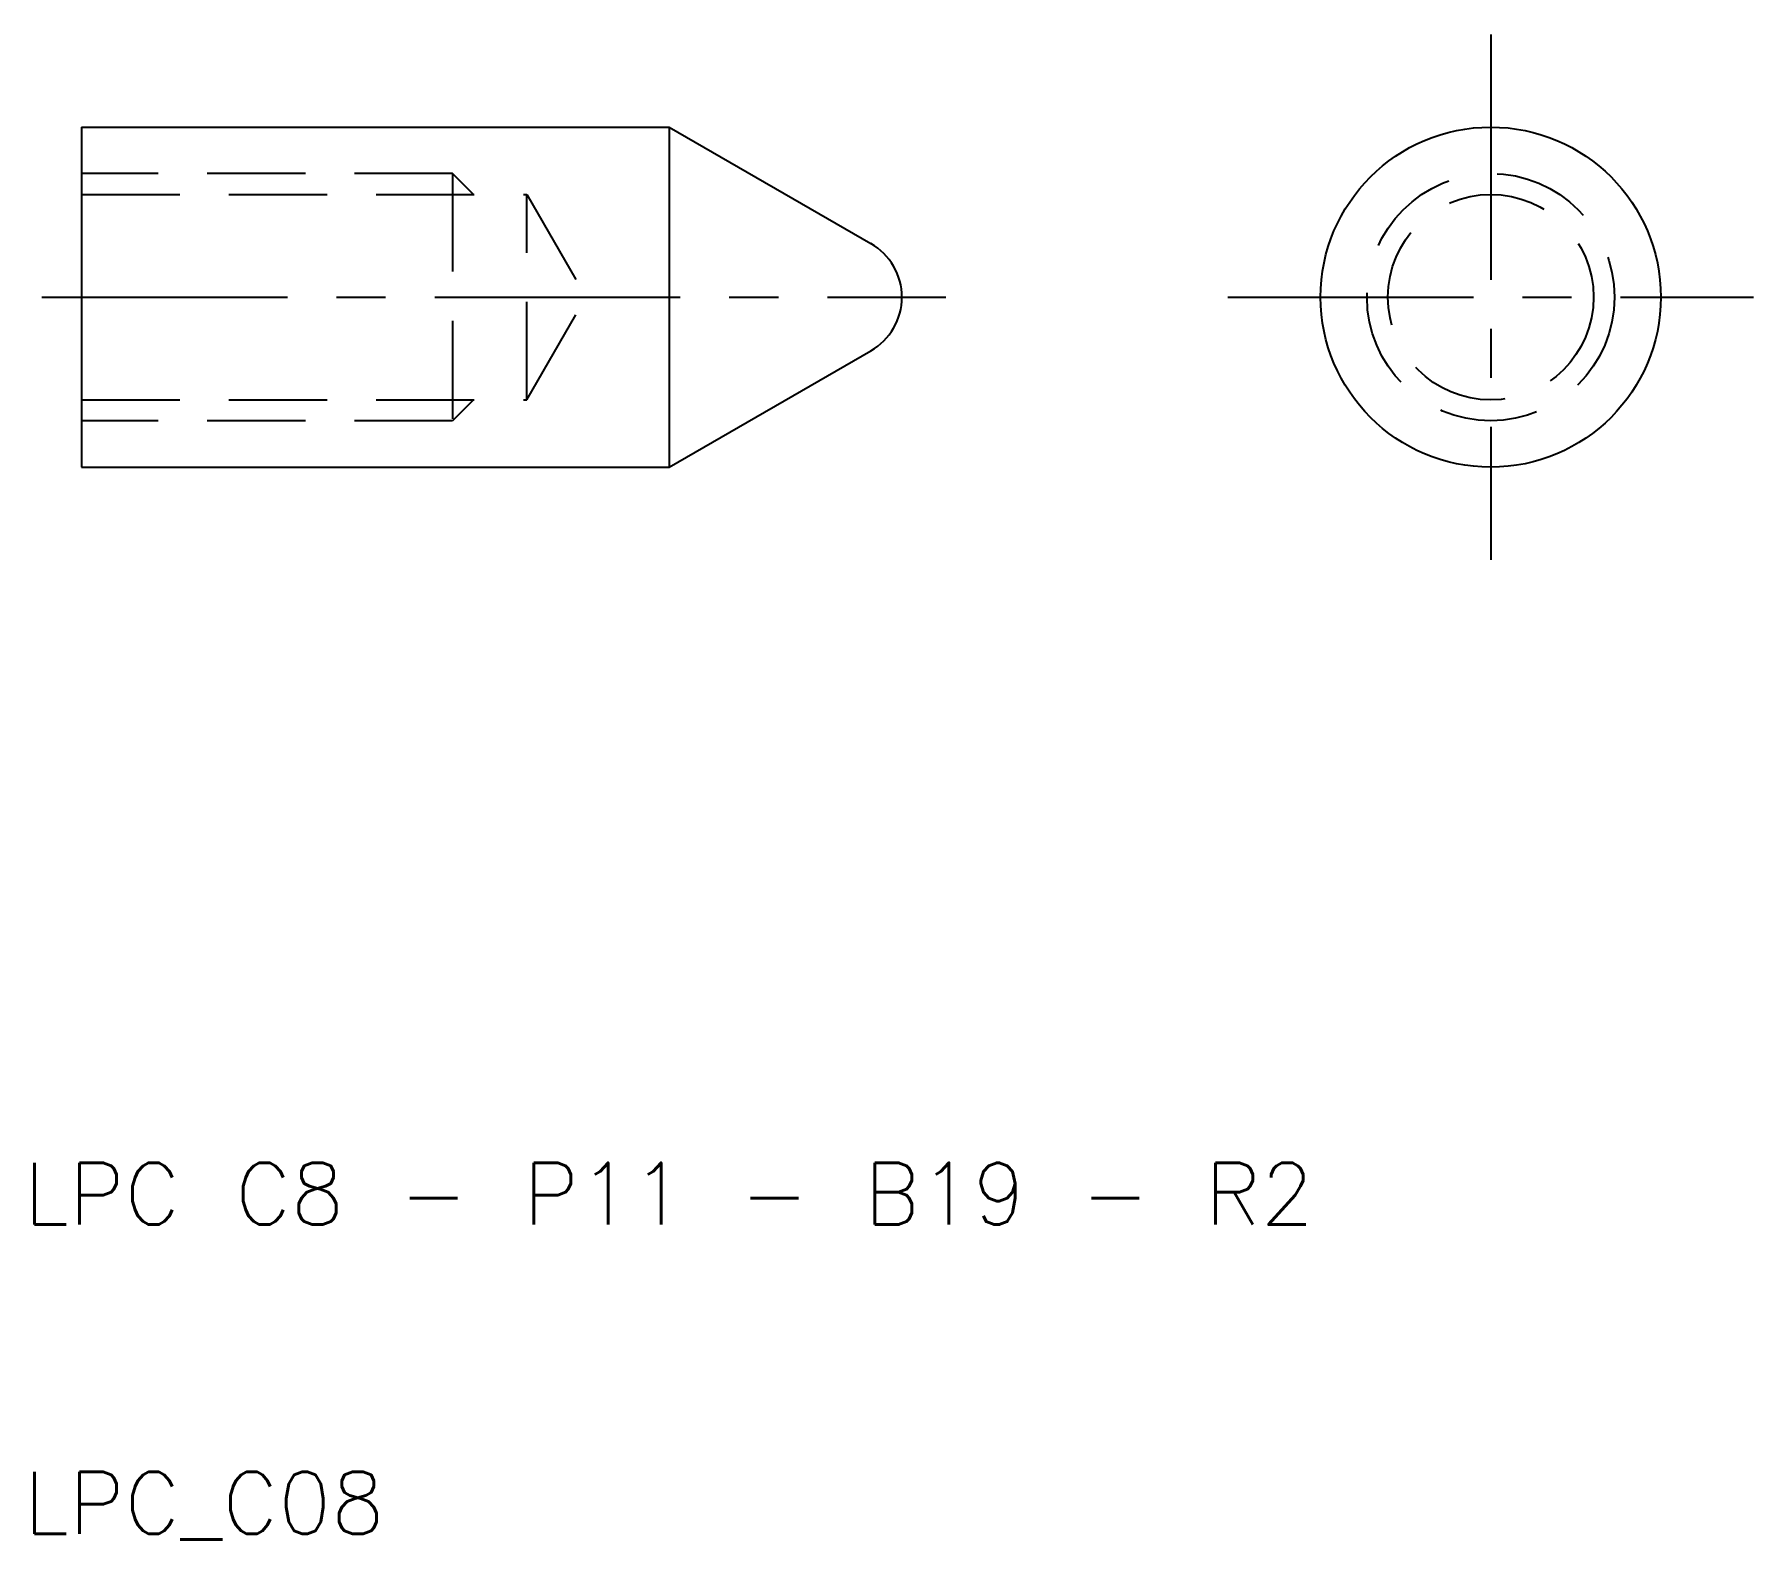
# Model space of a CAD drawing. Extents: x 44.9 to 100.5, y 9.8 to 58.5.
import ezdxf

# ---------------------------------------------------------------- set-up
doc = ezdxf.new("R2010")
doc.units = 0
doc.header["$LTSCALE"] = 0.25
doc.linetypes.add('CENTER', pattern=[50.8, 31.75, -6.35, 6.35, -6.35])
doc.linetypes.add('DASHED', pattern=[19.05, 12.7, -6.35])
doc.layers.get('0').update_dxf_attribs({"linetype": 'CONTINUOUS'})
doc.layers.add('CENTER', color=1, linetype='CENTER')
doc.styles.get("Standard").update_dxf_attribs({"font": 'txt.shx'})

msp = doc.modelspace()

# ---------------------------------------------------------------- linework, layer by layer
for p, q in [((46.435, 55.5), (65.435, 55.5)), ((46.435, 55.5), (46.435, 44.5)), ((65.435, 55.5), (71.961, 51.732)), ((65.435, 55.5), (65.435, 44.5)), ((65.435, 44.5), (71.961, 48.268)), ((46.435, 44.5), (65.435, 44.5))]:
    msp.add_line(p, q)
at = {"color": 3, "linetype": 'DASHED'}
for p, q in [((58.435, 54), (46.435, 54)), ((58.435, 54), (58.435, 46)), ((59.111, 53.323), (58.435, 54)), ((46.435, 53.323), (60.835, 53.323)), ((60.835, 53.323), (62.753, 50)), ((60.835, 46.676), (60.835, 53.323)), ((60.835, 46.676), (62.753, 50)), ((46.435, 46.676), (60.835, 46.676)), ((59.111, 46.676), (58.435, 46)), ((58.435, 46), (46.435, 46))]:
    msp.add_line(p, q, dxfattribs=at)
msp.add_circle((92, 50), 5.5)
for radius in [4, 3.324]:
    msp.add_circle((92, 50), radius, dxfattribs=at)
msp.add_arc((70.961, 50), 2, 300, 60)
at = {"layer": 'CENTER', "color": 1, "linetype": 'CENTER'}
for p, q in [((92, 58.5), (92, 41.5)), ((45.155, 50), (74.38, 50)), ((83.5, 50), (100.5, 50))]:
    msp.add_line(p, q, dxfattribs=at)

# ---------------------------------------------------------------- texts
for s, p in [('LPC C8 - P11 - B19 - R2', (44.568, 20)), ('LPC_C08', (44.568, 10))]:
    msp.add_text(s, height=2).set_placement(p)

doc.saveas('drawing.dxf')
